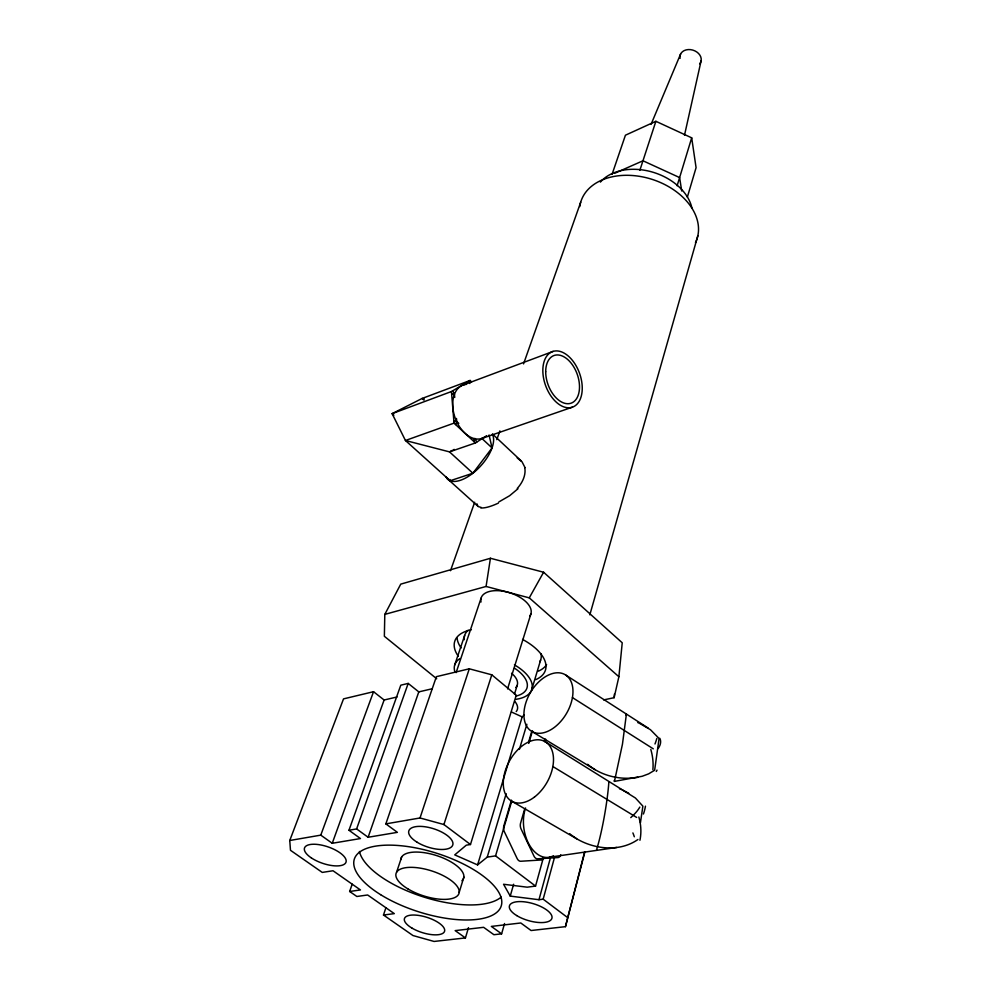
<?xml version="1.0" encoding="UTF-8"?>
<svg xmlns="http://www.w3.org/2000/svg" width="991" height="991" viewBox="0 0 991 991"><rect width="100%" height="100%" fill="white"/><g stroke="black" fill="none" stroke-linecap="round" stroke-linejoin="round"><path stroke-width="1.49" d="M603.668 699.906L614.123 697.689L618.88 676.729L622.237 642.787L543.601 572.241L490.434 558.267L400.748 584.133L384.805 614.395L384.359 636.284L436.697 678.761M614.123 697.689L614.408 694.096M640.434 822.728L642.886 806.166L635.417 798.003L544.592 741.355M384.805 614.395L486.073 586.461L490.434 558.267M684.496 135.259L701.12 60.773M504.555 923.513L501.619 933.844L491.338 926.412L520.795 922.98L531.077 930.524L565.452 926.659L584.616 851.901M565.452 926.659L584.913 851.777M543.353 857.797L535.549 886.078L527.212 887.18L503.564 884.269L510.241 896.112L538.98 899.717L543.167 899.184L554.427 857.711M538.98 899.717L550.29 858.305M589.831 614.829L697.862 235.672M510.241 896.112L513.623 884.245M524.586 809.238L520.585 823.087A5.946 3.89 82.9 0 0 521.105 829.021L533.938 856.038A5.971 3.853 83.6 0 0 537.543 858.813L557.908 857.574A5.896 3.753 83.3 0 0 560.782 854.762M544.332 740.896L544.802 739.274M511.443 800.133L503.862 825.8A5.909 3.902 83.2 0 0 504.357 831.697L517.129 858.503A5.921 3.865 83.8 0 0 520.746 861.253L541.16 859.99A5.847 3.766 83.5 0 0 543.824 857.81M528.463 742.519L531.312 732.869A5.612 3.654 80.2 0 1 532.489 730.85M432.163 688.77L418.797 691.891L408.193 683.418L400.798 685.177L348.968 830.26L356.611 828.934L368.119 837.259L397.379 832.353L385.846 823.88L436.387 676.667L469.288 668.801L491.796 674.821L516.261 695.187L470.477 844.518L466.303 845.174L454.733 854.886L477.588 864.908L487.238 857.128L495.562 855.877L511.74 801.1M528.773 743.361L532.278 731.507M385.92 907.682L383.492 915.027L412.974 935.541L434.07 941.45L465.436 937.92L468.495 927.626M687.345 197.122L696.078 167.677L691.693 137.836L655.881 121.298L625.432 135.21L612.017 174.478M487.238 857.128L506.178 793.655M519.383 749.382L526.865 724.285M477.588 864.908L522.17 716.902L524.289 714.932M531.622 689.959L540.615 660.08M459.205 892.346L463.875 877.072M677.113 185.763L691.693 137.836M514.478 694.158L517.203 685.301M507.565 688.894L530.891 613.925M470.477 844.518L443.918 824.537L491.796 674.821M639.864 170.279L655.881 121.298M385.846 823.88L420.023 817.971L469.288 668.801M396.611 872.167L401.652 857.017M456.108 672.629L481.069 598.192M454.671 665.085L464.643 635.516M368.119 837.259L418.797 691.891M383.492 915.027L394.307 913.628L367.649 894.984L356.859 896.483L349.65 891.479L352.189 884.183M450.496 570.705L474.677 502.251M496.801 439.632L499.898 430.899M523.558 363.895L580.689 202.238M356.611 828.934L408.193 683.418M349.65 891.479L360.439 889.943L333.026 870.755L322.261 872.414L290.474 850.29L289.768 840.492L320.774 835.14L332.245 843.279L384.124 700.005L397.044 696.983M473.921 441.552L474.937 438.765M320.774 835.14L373.545 691.706L384.124 700.005M625.878 714.932L626.411 714.065L622.459 744.167L614.457 781.391L642.168 776.275L648.659 773.847L654.642 770.242L659.077 738.493L650.468 729.723L639.492 723.319M455.563 424.544L456.665 421.621M289.768 840.492L343.53 698.878L373.545 691.706M608.883 781.688C607.557 801.149 602.317 831.201 596.582 849.783M651.05 124.383L680.569 54.084M486.073 586.461L529.268 597.858L543.601 572.241M471.592 381.882L470.106 380.457L422.141 398.444L392.126 413.656L405.443 440.5L450.149 480.746L472.893 473.227L492.056 447.92L489.059 434.975M517.946 488.774L509.647 495.711L498.832 501.966M637.956 839.488C620.032 852.111 594.835 849.498 576.651 838.758L511.629 801.162M475.432 442.952L454.027 423.132L405.443 440.5L449.505 451.884L475.432 442.952L485.156 436.659M393.873 415.241L392.126 413.656L451.45 391.532L470.106 380.457M452.33 450.397L449.505 451.884L472.893 473.227M453.271 449.902L454.2 449.406M614.395 781.379L614.259 780.437M614.829 173.227L642.973 160.777L679.615 177.575L681.709 191.003M463.639 384.855L553.127 351.396M473.463 439.013L475.048 438.468M482.072 438.394L572.414 407.165A29.519 18.049 70.2 0 0 572.364 360.303A29.519 18.049 70.2 0 0 542.833 370.597A29.519 18.049 70.2 0 0 572.414 407.165M637.758 777.328C620.279 780.4 601.227 775.891 587.613 764.309M332.245 843.279L360.464 838.547L348.968 830.26M549.336 857.227L616.761 847.454M501.619 933.844L493.902 934.711L483.62 927.316L455.166 930.623L465.436 937.92M481.267 507.466L478.096 506.537L476.906 503.812M453.841 420.878L456.566 421.423M451.636 393.761L454.411 394.368L454.745 397.403M424.16 398.964L422.141 398.444L423.987 400.141M420.023 817.971L443.918 824.537M619.462 788.749L621.196 789.443M637.82 722.612L638.662 722.959M622.051 789.815L628.715 793.234M511.48 711.996L522.17 716.902M517.203 457.941L522.059 461.856L525.032 467.628M532.402 731.754L595.108 769.71M552.867 766.538L636.668 817.439M576.651 838.758L571.2 834.942M572.426 697.577L653.304 748.849M565.787 675.082A32.914 20.848 -59.5 0 1 554.799 727.06A32.914 20.848 -59.5 0 1 524.747 706.967A32.914 20.848 -59.5 0 1 565.787 675.082L648.263 728.137M543.167 899.184L567.546 917.53M495.562 855.877L535.549 886.078M569.738 833.716L570.469 834.335M529.268 597.858L618.88 676.729M446.953 478.356L477.489 505.844M458.783 423.38L456.727 421.46L456.479 418.45M481.762 438.344L492.056 447.92M492.552 434.07L521.365 461.063M452.8 390.727L454.448 394.269M475.209 438.815L476.745 442.097M468.793 381.238L469.858 383.517M449.914 479.483L450.149 480.746M451.45 391.532L454.027 423.132M680.086 58.37A10.851 8.411 17.7 0 1 692.672 50.058A10.851 8.411 17.7 0 1 699.621 63.845M553.424 855.79A32.319 20.836 82.7 0 1 529.467 845.075A32.319 20.836 82.7 0 1 525.564 807.962M632.89 832.923A45.759 14.109 48.4 0 1 634.302 836.776M638.836 816.968A45.4 38.513 62.5 0 1 639.938 840.257M639.814 807.083A44.397 15.608 -27.2 0 1 630.771 817.612M645.451 806.166A45.462 38.488 -46.6 0 1 643.432 814.02M540.962 653.701A39.925 20.167 17.7 0 1 539.686 661.951M464.271 639.74A39.925 20.167 17.7 0 1 468.136 630.251M514.428 664.874A40.445 19.87 17.7 0 1 516.014 699.299M454.77 671.452A40.445 19.87 17.7 0 1 460.01 658.569M514.428 668.132A35.391 17.392 17.7 0 1 515.58 696.178M522.554 639.418A47.593 23.858 17.7 0 1 535.697 679.653M458.325 656.29A47.593 23.858 17.7 0 1 471.307 629.78M546.611 664.602A47.419 23.945 17.7 0 1 538.224 671.229M461.125 647.965A47.419 23.945 17.7 0 1 457.099 638.229M481.019 602.02A26.125 13.651 17.9 0 1 508.879 592.507A26.125 13.651 17.9 0 1 529.665 616.216M511.542 673.248A25.27 12.425 17.7 0 1 515.84 687.506M501.161 897.103A76.617 30.969 17.7 0 1 422.736 896.706A76.617 30.969 17.7 0 1 359.436 851.467M400.86 859.631A32.814 13.267 17.7 0 1 438.233 856.125A32.814 13.267 17.7 0 1 461.942 880.714M600.397 182.096A50.43 35.639 17.7 0 1 651.917 171.926A50.43 35.639 17.7 0 1 691.916 208.048M492.366 434.331A31.811 15.175 -47.4 0 1 476.708 469.969A31.811 15.175 -47.4 0 1 446.111 476.981M524.772 467.74A29.358 20.625 -31.5 0 1 517.265 488.414M498.374 503.094A29.371 8.163 -31.1 0 1 480.709 507.875M579.772 206.574A60.971 42.7 17.7 0 1 651.434 179.148A60.971 42.7 17.7 0 1 695.459 242.609M544.728 741.565A31.179 19.907 80.6 0 1 545.645 739.162M656.822 738.456A44.137 32.455 -53.6 0 1 654.977 743.993M659.783 738.27A42.935 17.888 -15 0 1 658.148 748.552M650.802 749.444A44.025 33.31 69.7 0 1 652.883 769.611M657.008 770.106A44.087 16.711 36.6 0 1 656.277 771.456M514.663 701.219A24.044 11.57 17.6 0 1 516.224 711.563M486.569 435.644A28.318 18.556 70.3 0 1 455.6 419.143A28.318 18.556 70.3 0 1 466.488 384.347M534.483 797.037A34.152 21.591 -61 0 0 546.45 742.519A34.152 21.591 -61 0 0 504.246 774.689A34.152 21.591 -61 0 0 534.483 797.037M412.045 928.146A21.034 7.978 17.6 0 0 444.501 931.466A21.034 7.978 17.6 0 0 416.988 915.213A21.034 7.978 17.6 0 0 412.045 928.146M516.683 915.56A22.136 8.808 16.4 0 0 551.665 918.942A22.136 8.808 16.4 0 0 523.669 901.76A22.136 8.808 16.4 0 0 516.683 915.56M417.038 842.189A23.078 9.613 17.8 0 0 452.726 845.112A23.078 9.613 17.8 0 0 422.6 826.494A23.078 9.613 17.8 0 0 417.038 842.189M311.385 857.933A21.938 8.659 18.9 0 0 345.772 862.715A21.938 8.659 18.9 0 0 318.594 844.592A21.938 8.659 18.9 0 0 311.385 857.933M380.606 894.662A77.075 30.622 17.7 0 0 500.777 907.161A77.075 30.622 17.7 0 0 401.987 845.843A77.075 30.622 17.7 0 0 380.606 894.662M407.796 888.828A33.013 13.118 17.7 0 0 458.895 893.671A33.013 13.118 17.7 0 0 415.91 867.583A33.013 13.118 17.7 0 0 407.796 888.828M545.694 371.774A25.32 15.484 70.2 0 0 571.039 403.201A25.32 15.484 70.2 0 0 571.051 363.028A25.32 15.484 70.2 0 0 545.694 371.774"/></g></svg>
